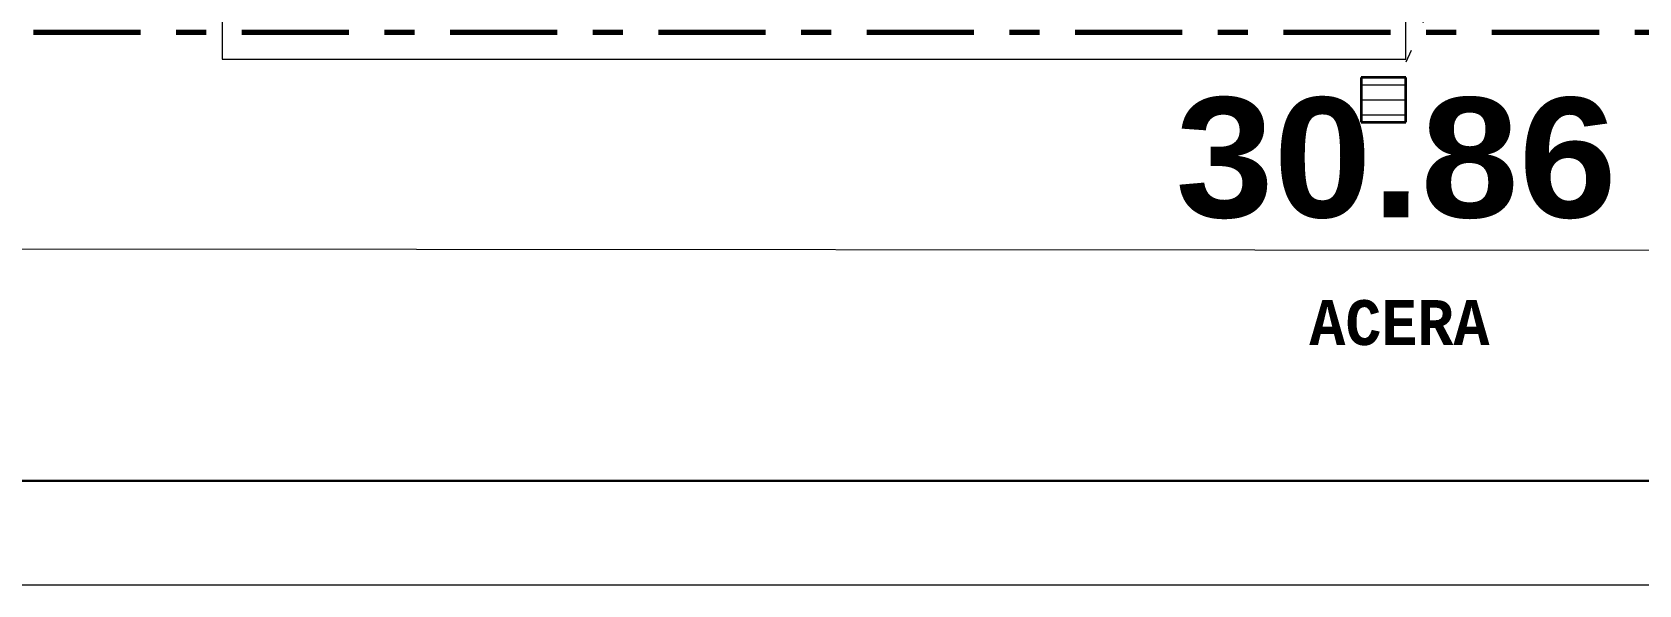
# Model space of a CAD drawing. Header units: metres. Extents: x -144 to 1000, y -717 to 29.
# Drawn here: x 177.04 to 182.4, y -573.37 to -571.52 of the extents above; entities that cross this region are included whole.
import ezdxf

# ---------------------------------------------------------------- set-up
doc = ezdxf.new("R2010")
doc.units = ezdxf.units.M
doc.linetypes.add('Basculante', pattern=[0.11625, 0.075, -0.04125])
doc.linetypes.add('Dash Dot 3_16_', pattern=[0.595313, 0.357187, -0.119063, 0, -0.119063])
doc.layers.get('0').update_dxf_attribs({"color": 1})
for name, color, linetype, lineweight in [('A-ANNO-DIMS', 1, 'Continuous', 9), ('A-DETL', 1, 'Continuous', 9), ('A-DETL-THIN', 1, 'Continuous', 9), ('A-FLOR', 2, 'Continuous', 9), ('A-WALL', 4, 'Continuous', 9), ('G-ANNO-TEXT', 2, 'Continuous', 9)]:
    doc.layers.add(name, color=color, linetype=linetype, lineweight=lineweight)
doc.layers.add('A-WALL-PATT', color=7, linetype='Continuous', lineweight=35, true_color=0x9c9c9c)
doc.styles.add('Britannic Bold_B_2', font='', dxfattribs={"width": 1.1, "height": 0.009})
doc.styles.add('Courier New_B', font='courbd.ttf', dxfattribs={"height": 0.1125})
doc.styles.get('Britannic Bold_B_2').set_extended_font_data('Britannic Bold', bold=True)

# ---------------------------------------------------------------- blocks, each defined once
blk = doc.blocks.new('Q')
at = {"layer": 'A-ANNO-DIMS', "color": 5, "true_color": 0x0000ff}
blk.add_line((202.794, -510.7563), (171.9321, -510.7319), dxfattribs=at)
at = {"layer": 'A-DETL', "color": 9, "linetype": 'Basculante', "true_color": 0xc0c0c0}
blk.add_line((190.8737, -502.3554), (187.5485, -510.1165), dxfattribs=at)
at = {"layer": 'A-DETL', "color": 7, "linetype": 'Dash Dot 3_16_', "lineweight": 70}
blk.add_line((202.7945, -510.0165), (171.9326, -510.0165), dxfattribs=at)
at = {"layer": 'A-DETL-THIN'}
for p, q in [((171.5183, -511.5106), (204.0515, -511.5106)), ((171.5183, -511.8606), (204.0515, -511.8606))]:
    blk.add_line(p, q, dxfattribs=at)
at = {"layer": 'A-FLOR'}
for p, q in [((183.5983, -495.7554), (183.5983, -510.1064)), ((187.5487, -510.1064), (187.5487, -509.9054)), ((183.5983, -510.1064), (187.5487, -510.1064)), ((171.5183, -511.515), (204.0515, -511.515))]:
    blk.add_line(p, q, dxfattribs=at)
at = {"layer": 'A-WALL', "lineweight": 35}
for p, q in [((187.3987, -510.1677), (187.3987, -510.3165)), ((187.5487, -510.1677), (187.3987, -510.1677)), ((187.5487, -510.3165), (187.5487, -510.1677)), ((187.3987, -510.3165), (187.5487, -510.3165))]:
    blk.add_line(p, q, dxfattribs=at)
at = {"layer": 'A-WALL-PATT', "color": 8, "lineweight": 5, "true_color": 0x727272}
for p, q in [((187.3987, -510.1921), (187.5487, -510.1921)), ((187.3987, -510.2421), (187.5487, -510.2421)), ((187.3987, -510.2921), (187.5487, -510.2921))]:
    blk.add_line(p, q, dxfattribs=at)
at = {"layer": 'A-ANNO-DIMS', "color": 5, "true_color": 0x0000ff, "insert": (186.78, -510.2336), "char_height": 0.4, "width": 1.400284, "attachment_point": 1, "rotation": 359.9548, "line_spacing_factor": 1.000203, "style": 'Britannic Bold_B_2'}
blk.add_mtext('30.86', dxfattribs=at)
at = {"layer": 'G-ANNO-TEXT', "style": 'Courier New_B', "width": 0.8}
blk.add_text('ACERA', height=0.15, dxfattribs=at).set_placement((187.2262, -511.0601))

msp = doc.modelspace()

# ---------------------------------------------------------------- block references
at = {"color": 3}
msp.add_blockref('Q', (-5.9265, -61.5061), dxfattribs=at)

doc.saveas('drawing.dxf')
